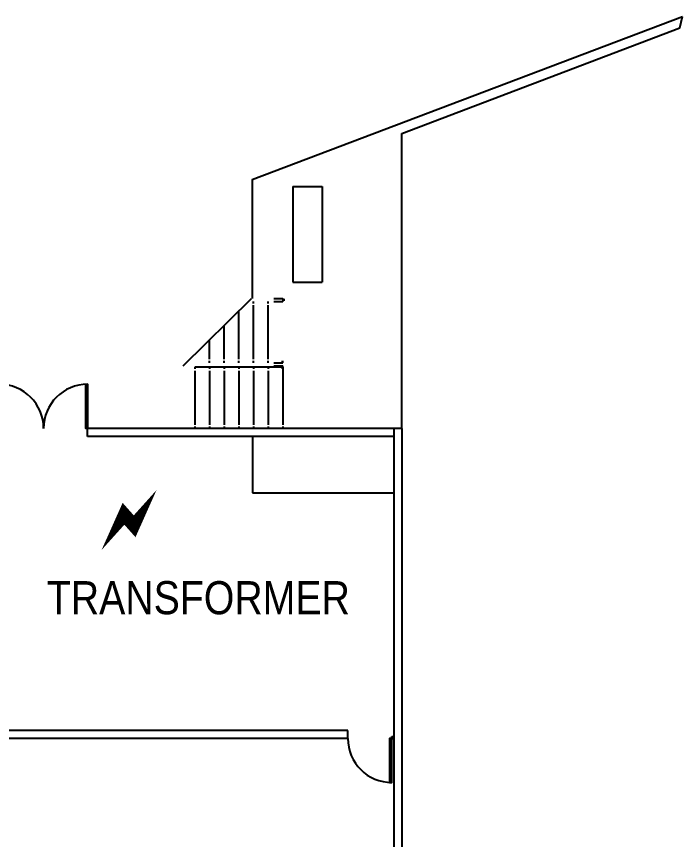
# Model space of a CAD drawing. Header units: inches. Extents: x -1455 to 1294, y -986 to 713.
# Drawn here: x 750 to 1294, y -84 to 588 of the extents above; entities that cross this region are included whole.
import ezdxf
from ezdxf.enums import TextEntityAlignment as Align

# ---------------------------------------------------------------- set-up
doc = ezdxf.new("R2010")
doc.units = ezdxf.units.IN
doc.header["$LTSCALE"] = 10
doc.header["$MEASUREMENT"] = 0
doc.layers.get('0').update_dxf_attribs({"linetype": 'CONTINUOUS'})
for name, color, linetype in [('A-DOOR', 2, 'CONTINUOUS'), ('A-FLOR', 3, 'CONTINUOUS'), ('A-IDEN-ICON', 4, 'CONTINUOUS'), ('A-IDEN-TEXT', 4, 'CONTINUOUS'), ('A-SITE', 3, 'CONTINUOUS')]:
    doc.layers.add(name, color=color, linetype=linetype)
doc.styles.add('TEXT', font='arial.ttf', dxfattribs={"width": 0.85, "height": 30})

# ---------------------------------------------------------------- blocks, each defined once
blk = doc.blocks.new('CPELECT')
blk.add_lwpolyline([(0.0623, 0.0629, 0, 0.03, 0), (0.0105, -0.0168, 0.03, 0.03, 0), (-0.0105, 0.0068, 0.03, 0, 0), (-0.0623, -0.0729, 0.03, 0, 0)], format="xyseb")

msp = doc.modelspace()

# ---------------------------------------------------------------- linework, layer by layer
at = {"layer": 'A-DOOR'}
for p, q in [((1057, 0), (1058.5, 0)), ((1057, -1.5), (1057, 0)), ((1057, -1.5), (1058.5, -1.5))]:
    msp.add_line(p, q, dxfattribs=at)
for points in [[(807, 287.5), (808.5, 287.5), (808.5, 251.5), (807, 251.5)], [(1055, -37.5), (1057, -37.5), (1057, -1.5), (1055, -1.5)]]:
    msp.add_lwpolyline(points, close=True, dxfattribs=at)
for centre, start, end in [((736.5, 251.5), 360, 90), ((808.5, 251.5), 90, 180), ((1057, -1.5), 180, 270)]:
    msp.add_arc(centre, 36, start, end, dxfattribs=at)
at = {"layer": 'A-FLOR'}
for p, q in [((943, 454.55), (1294.39, 587.64)), ((1292.22, 578.26), (1294.39, 587.64)), ((1065, 492.2), (1292.22, 578.26)), ((1065, 251.5), (1065, 492.2)), ((943, 454.55), (943, 357.5)), ((976, 448.8), (1000, 448.8)), ((976, 448.8), (976, 370.8)), ((1000, 448.8), (1000, 370.8)), ((976, 370.8), (1000, 370.8)), ((886.5, 302.5), (942.44, 357.5)), ((960.5, 357.5), (968, 357.5)), ((968, 357.5), (968, 355)), ((969.5, 356.38), (968, 356.38)), ((969.5, 356.13), (968, 356.13)), ((944, 353.5), (944, 355)), ((944, 308), (944, 352)), ((956, 353.5), (956, 355)), ((956, 308), (956, 352)), ((960.5, 355), (968, 355)), ((932, 308), (932, 347.23)), ((920, 308), (920, 335.44)), ((908, 308), (908, 323.64)), ((908, 305), (908, 306.5)), ((920, 305), (920, 306.5)), ((932, 305), (932, 306.5)), ((944, 305), (944, 306.5)), ((956, 305), (956, 306.5)), ((960.5, 305), (968, 305)), ((960.5, 302.5), (968, 302.5)), ((967.38, 306.5), (967.38, 305)), ((967.38, 302.5), (967.38, 300)), ((967.62, 306.5), (967.62, 305)), ((967.62, 302.5), (967.62, 300)), ((896, 301.5), (896, 300)), ((967.38, 301.5), (896, 301.5)), ((896, 298.5), (896, 254.5)), ((908, 301.5), (908, 300)), ((908, 298.5), (908, 254.5)), ((920, 301.5), (920, 300)), ((920, 298.5), (920, 254.5)), ((932, 301.5), (932, 300)), ((932, 298.5), (932, 254.5)), ((944, 301.5), (944, 300)), ((944, 298.5), (944, 254.5)), ((956, 301.5), (956, 300)), ((956, 298.5), (956, 254.5)), ((968, 301.5), (967.62, 301.5)), ((968, 301.5), (968, 254.5)), ((896, 253), (896, 251.5)), ((908, 253), (908, 251.5)), ((920, 253), (920, 251.5)), ((932, 253), (932, 251.5)), ((944, 253), (944, 251.5)), ((956, 253), (956, 251.5)), ((968, 253), (968, 251.5)), ((943.01, 245), (943.01, 199.02)), ((943.01, 199.02), (1058.5, 199.02))]:
    msp.add_line(p, q, dxfattribs=at)
at = {"layer": 'A-SITE'}
for p, q in [((1065, 251.5), (808.5, 251.5)), ((808.5, 245), (808.5, 251.5)), ((1058.5, 251.5), (1058.5, -974.5)), ((1065, 251.5), (1065, -981)), ((1058.5, 245), (808.5, 245)), ((1021, 5), (735, 5)), ((1021, -1.5), (1021, 5)), ((1021, -1.5), (728.5, -1.5))]:
    msp.add_line(p, q, dxfattribs=at)

# ---------------------------------------------------------------- block references
at = {"layer": 'A-IDEN-ICON', "xscale": 360, "yscale": 360, "zscale": 360}
msp.add_blockref('CPELECT', (842.32, 178.52), dxfattribs=at)

# ---------------------------------------------------------------- texts
at = {"layer": 'A-IDEN-TEXT', "style": 'TEXT', "width": 0.85}
msp.add_text('TRANSFORMER', height=27, dxfattribs=at).set_placement((898.92, 113.37), align=Align.MIDDLE)

doc.saveas('drawing.dxf')
